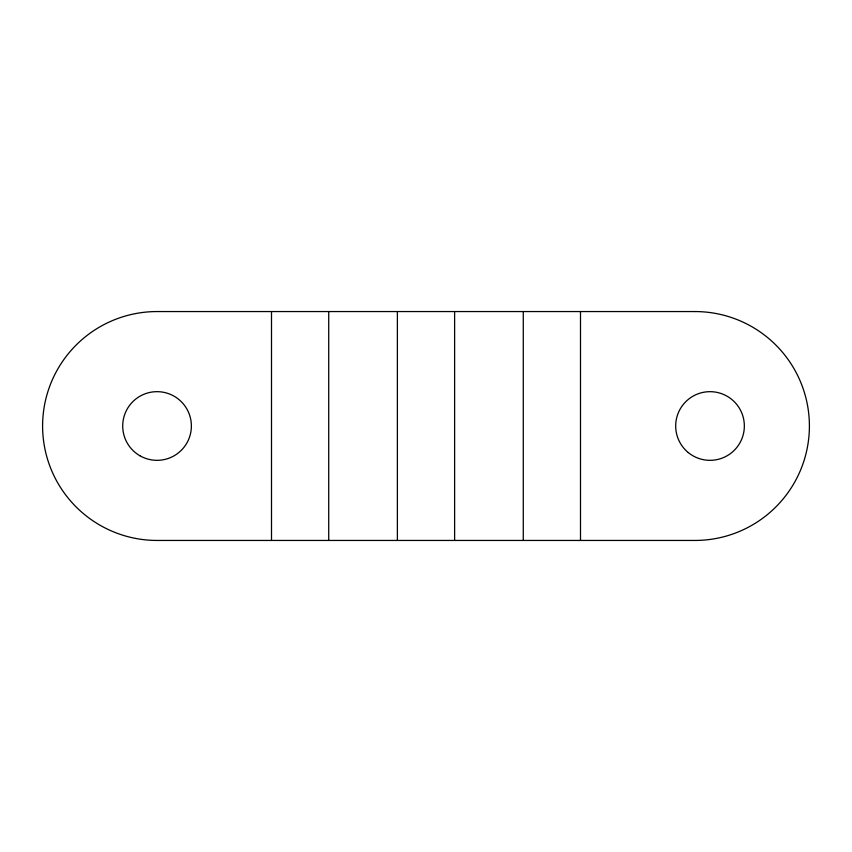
<?xml version="1.0" encoding="UTF-8"?>
<svg xmlns="http://www.w3.org/2000/svg" width="852" height="852" viewBox="0 0 852 852"><rect width="100%" height="100%" fill="white"/><g stroke="black" fill="none" stroke-linecap="round" stroke-linejoin="round"><path stroke-width="1.28" d="M580.5 311.555L580.5 540.445M523.277 311.555L523.277 540.445M454.617 311.555L454.617 540.445M397.383 311.555L397.383 540.445M328.723 311.555L328.723 540.445M271.5 311.555L271.5 540.445M694.955 311.555L157.045 311.555A114.445 114.445 0 0 0 42.6 426A114.445 114.445 0 0 0 157.045 540.445L694.955 540.445A114.445 114.445 0 0 0 809.4 426A114.445 114.445 0 0 0 694.955 311.555M688.288 452.582A34.336 34.336 0 0 0 743.902 431.527A34.336 34.336 0 0 0 697.863 393.89A34.336 34.336 0 0 0 688.288 452.582M139.877 455.735A34.336 34.336 0 0 0 191.38 426A34.336 34.336 0 0 0 139.877 396.265A34.336 34.336 0 0 0 139.877 455.735"/></g></svg>
